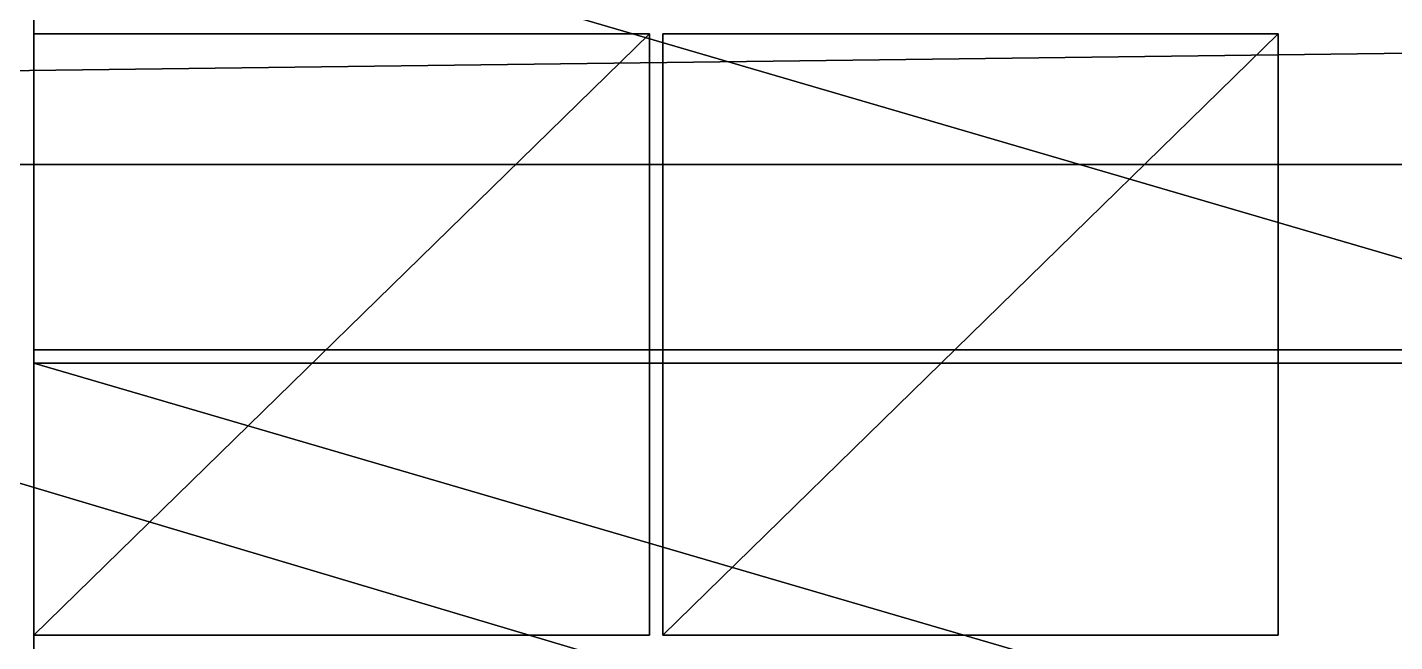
# Model space of a CAD drawing. Header units: millimetres. Extents: x -2700 to 8540, y -1280 to 1295.
# Drawn here: x 4125 to 5371, y -105 to 455 of the extents above; entities that cross this region are included whole.
import ezdxf

# ---------------------------------------------------------------- set-up
doc = ezdxf.new("R2010")
doc.units = ezdxf.units.MM

msp = doc.modelspace()

# ---------------------------------------------------------------- linework, layer by layer
at = {"layer": 'CAD_75LAB'}
for points in [[(8540, -1280, 1090), (-40, -1280, 1090), (-40, 1280, 1090)], [(8540, 1280, 1090), (8540, -1280, 1090), (-40, 1280, 1090)], [(8540, -1280, 1180), (-40, 1280, 1180), (-40, -1280, 1180)], [(8540, 1280, 1180), (-40, 1280, 1180), (8540, -1280, 1180)], [(4131, 161, 1183), (4131, 609, 1297), (4131, 609, 1183)], [(4131, 161, 1297), (4131, 609, 1297), (4131, 161, 1183)], [(5662, 161, 1183), (4131, 161, 1183), (4131, 609, 1183)], [(5662, 609, 1183), (5662, 161, 1183), (4131, 609, 1183)], [(5662, 161, 1297), (4131, 609, 1297), (4131, 161, 1297)], [(5662, 609, 1297), (4131, 609, 1297), (5662, 161, 1297)], [(4131, 161, 1303), (4131, 609, 1417), (4131, 609, 1303)], [(4131, 161, 1417), (4131, 609, 1417), (4131, 161, 1303)], [(5662, 161, 1303), (4131, 161, 1303), (4131, 609, 1303)], [(5662, 609, 1303), (5662, 161, 1303), (4131, 609, 1303)], [(5662, 161, 1417), (4131, 609, 1417), (4131, 161, 1417)], [(5662, 609, 1417), (4131, 609, 1417), (5662, 161, 1417)], [(4131, 161, 1423), (4131, 609, 1537), (4131, 609, 1423)], [(4131, 161, 1537), (4131, 609, 1537), (4131, 161, 1423)], [(5662, 161, 1423), (4131, 161, 1423), (4131, 609, 1423)], [(5662, 609, 1423), (5662, 161, 1423), (4131, 609, 1423)], [(5662, 161, 1537), (4131, 609, 1537), (4131, 161, 1537)], [(5662, 609, 1537), (4131, 609, 1537), (5662, 161, 1537)], [(4131, 161, 1543), (4131, 609, 1657), (4131, 609, 1543)], [(4131, 161, 1657), (4131, 609, 1657), (4131, 161, 1543)], [(5662, 161, 1543), (4131, 161, 1543), (4131, 609, 1543)], [(5662, 609, 1543), (5662, 161, 1543), (4131, 609, 1543)], [(5662, 161, 1657), (4131, 609, 1657), (4131, 161, 1657)], [(5662, 609, 1657), (4131, 609, 1657), (5662, 161, 1657)], [(4131, 161, 1663), (4131, 609, 1777), (4131, 609, 1663)], [(4131, 161, 1777), (4131, 609, 1777), (4131, 161, 1663)], [(5662, 161, 1663), (4131, 161, 1663), (4131, 609, 1663)], [(5662, 609, 1663), (5662, 161, 1663), (4131, 609, 1663)], [(5662, 161, 1777), (4131, 609, 1777), (4131, 161, 1777)], [(5662, 609, 1777), (4131, 609, 1777), (5662, 161, 1777)], [(4131, 161, 1783), (4131, 609, 1897), (4131, 609, 1783)], [(4131, 161, 1897), (4131, 609, 1897), (4131, 161, 1783)], [(5662, 161, 1783), (4131, 161, 1783), (4131, 609, 1783)], [(5662, 609, 1783), (5662, 161, 1783), (4131, 609, 1783)], [(5662, 161, 1897), (4131, 609, 1897), (4131, 161, 1897)], [(5662, 609, 1897), (4131, 609, 1897), (5662, 161, 1897)], [(4131, 161, 1903), (4131, 609, 2017), (4131, 609, 1903)], [(4131, 161, 2017), (4131, 609, 2017), (4131, 161, 1903)], [(5662, 161, 1903), (4131, 161, 1903), (4131, 609, 1903)], [(5662, 609, 1903), (5662, 161, 1903), (4131, 609, 1903)], [(5662, 161, 2017), (4131, 609, 2017), (4131, 161, 2017)], [(5662, 609, 2017), (4131, 609, 2017), (5662, 161, 2017)], [(4131, 161, 2023), (4131, 609, 2137), (4131, 609, 2023)], [(4131, 161, 2137), (4131, 609, 2137), (4131, 161, 2023)], [(5662, 161, 2023), (4131, 161, 2023), (4131, 609, 2023)], [(5662, 609, 2023), (5662, 161, 2023), (4131, 609, 2023)], [(5662, 161, 2137), (4131, 609, 2137), (4131, 161, 2137)], [(5662, 609, 2137), (4131, 609, 2137), (5662, 161, 2137)], [(4131, 161, 2143), (4131, 609, 2257), (4131, 609, 2143)], [(4131, 161, 2257), (4131, 609, 2257), (4131, 161, 2143)], [(5662, 161, 2143), (4131, 161, 2143), (4131, 609, 2143)], [(5662, 609, 2143), (5662, 161, 2143), (4131, 609, 2143)], [(5662, 161, 2257), (4131, 609, 2257), (4131, 161, 2257)], [(5662, 609, 2257), (4131, 609, 2257), (5662, 161, 2257)], [(4131, 161, 2263), (4131, 609, 2377), (4131, 609, 2263)], [(4131, 161, 2377), (4131, 609, 2377), (4131, 161, 2263)], [(5662, 161, 2263), (4131, 161, 2263), (4131, 609, 2263)], [(5662, 609, 2263), (5662, 161, 2263), (4131, 609, 2263)], [(5662, 161, 2377), (4131, 609, 2377), (4131, 161, 2377)], [(5662, 609, 2377), (4131, 609, 2377), (5662, 161, 2377)], [(4131, 161, 2383), (4131, 609, 2497), (4131, 609, 2383)], [(4131, 161, 2497), (4131, 609, 2497), (4131, 161, 2383)], [(5662, 161, 2383), (4131, 161, 2383), (4131, 609, 2383)], [(5662, 609, 2383), (5662, 161, 2383), (4131, 609, 2383)], [(5662, 161, 2497), (4131, 609, 2497), (4131, 161, 2497)], [(5662, 609, 2497), (4131, 609, 2497), (5662, 161, 2497)], [(4131, 161, 2503), (4131, 609, 2617), (4131, 609, 2503)], [(4131, 161, 2617), (4131, 609, 2617), (4131, 161, 2503)], [(5662, 161, 2503), (4131, 161, 2503), (4131, 609, 2503)], [(5662, 609, 2503), (5662, 161, 2503), (4131, 609, 2503)], [(5662, 161, 2617), (4131, 609, 2617), (4131, 161, 2617)], [(5662, 609, 2617), (4131, 609, 2617), (5662, 161, 2617)], [(8460, 470, 840), (-2700, 330, 840), (-2700, 470, 840)], [(8460, 470, 840), (8460, 330, 840), (-2700, 330, 840)], [(8460, 470, 1090), (-2700, 470, 1090), (-2700, 330, 1090)], [(8460, 470, 1090), (-2700, 330, 1090), (8460, 330, 1090)], [(4131, -99, 2623), (4131, 449, 2767), (4131, 449, 2623)], [(4131, -99, 2767), (4131, 449, 2767), (4131, -99, 2623)], [(4692, 449, 2623), (4131, 449, 2623), (4131, 449, 2767)], [(4692, 449, 2767), (4692, 449, 2623), (4131, 449, 2767)], [(4692, 449, 2623), (4131, -99, 2623), (4131, 449, 2623)], [(4692, 449, 2623), (4692, -99, 2623), (4131, -99, 2623)], [(4692, 449, 2767), (4131, 449, 2767), (4131, -99, 2767)], [(4692, 449, 2767), (4131, -99, 2767), (4692, -99, 2767)], [(4131, -99, 2773), (4131, 449, 2917), (4131, 449, 2773)], [(4131, -99, 2917), (4131, 449, 2917), (4131, -99, 2773)], [(4692, 449, 2773), (4131, 449, 2773), (4131, 449, 2917)], [(4692, 449, 2917), (4692, 449, 2773), (4131, 449, 2917)], [(4692, 449, 2773), (4131, -99, 2773), (4131, 449, 2773)], [(4692, 449, 2773), (4692, -99, 2773), (4131, -99, 2773)], [(4692, 449, 2917), (4131, 449, 2917), (4131, -99, 2917)], [(4692, 449, 2917), (4131, -99, 2917), (4692, -99, 2917)], [(4131, -99, 2923), (4131, 449, 3067), (4131, 449, 2923)], [(4131, -99, 3067), (4131, 449, 3067), (4131, -99, 2923)], [(4692, 449, 2923), (4131, 449, 2923), (4131, 449, 3067)], [(4692, 449, 3067), (4692, 449, 2923), (4131, 449, 3067)], [(4692, 449, 2923), (4131, -99, 2923), (4131, 449, 2923)], [(4692, 449, 2923), (4692, -99, 2923), (4131, -99, 2923)], [(4692, 449, 3067), (4131, 449, 3067), (4131, -99, 3067)], [(4692, 449, 3067), (4131, -99, 3067), (4692, -99, 3067)], [(4131, -99, 3073), (4131, 449, 3217), (4131, 449, 3073)], [(4131, -99, 3217), (4131, 449, 3217), (4131, -99, 3073)], [(4692, 449, 3073), (4131, 449, 3073), (4131, 449, 3217)], [(4692, 449, 3217), (4692, 449, 3073), (4131, 449, 3217)], [(4692, 449, 3073), (4131, -99, 3073), (4131, 449, 3073)], [(4692, 449, 3073), (4692, -99, 3073), (4131, -99, 3073)], [(4692, 449, 3217), (4131, 449, 3217), (4131, -99, 3217)], [(4692, 449, 3217), (4131, -99, 3217), (4692, -99, 3217)], [(4131, -99, 3223), (4131, 449, 3367), (4131, 449, 3223)], [(4131, -99, 3367), (4131, 449, 3367), (4131, -99, 3223)], [(4692, 449, 3223), (4131, 449, 3223), (4131, 449, 3367)], [(4692, 449, 3367), (4692, 449, 3223), (4131, 449, 3367)], [(4692, 449, 3223), (4131, -99, 3223), (4131, 449, 3223)], [(4692, 449, 3223), (4692, -99, 3223), (4131, -99, 3223)], [(4692, 449, 3367), (4131, 449, 3367), (4131, -99, 3367)], [(4692, 449, 3367), (4131, -99, 3367), (4692, -99, 3367)], [(4131, -99, 3373), (4131, 449, 3517), (4131, 449, 3373)], [(4131, -99, 3517), (4131, 449, 3517), (4131, -99, 3373)], [(4692, 449, 3373), (4131, 449, 3373), (4131, 449, 3517)], [(4692, 449, 3517), (4692, 449, 3373), (4131, 449, 3517)], [(4692, 449, 3373), (4131, -99, 3373), (4131, 449, 3373)], [(4692, 449, 3373), (4692, -99, 3373), (4131, -99, 3373)], [(4692, 449, 3517), (4131, 449, 3517), (4131, -99, 3517)], [(4692, 449, 3517), (4131, -99, 3517), (4692, -99, 3517)], [(4131, -99, 3523), (4131, 449, 3667), (4131, 449, 3523)], [(4131, -99, 3667), (4131, 449, 3667), (4131, -99, 3523)], [(4692, 449, 3523), (4131, 449, 3523), (4131, 449, 3667)], [(4692, 449, 3667), (4692, 449, 3523), (4131, 449, 3667)], [(4692, 449, 3523), (4131, -99, 3523), (4131, 449, 3523)], [(4692, 449, 3523), (4692, -99, 3523), (4131, -99, 3523)], [(4692, 449, 3667), (4131, 449, 3667), (4131, -99, 3667)], [(4692, 449, 3667), (4131, -99, 3667), (4692, -99, 3667)], [(4692, -99, 2623), (4692, 449, 2623), (4692, 449, 2767)], [(4692, -99, 2767), (4692, -99, 2623), (4692, 449, 2767)], [(4692, -99, 2773), (4692, 449, 2773), (4692, 449, 2917)], [(4692, -99, 2917), (4692, -99, 2773), (4692, 449, 2917)], [(4692, -99, 2923), (4692, 449, 2923), (4692, 449, 3067)], [(4692, -99, 3067), (4692, -99, 2923), (4692, 449, 3067)], [(4692, -99, 3073), (4692, 449, 3073), (4692, 449, 3217)], [(4692, -99, 3217), (4692, -99, 3073), (4692, 449, 3217)], [(4692, -99, 3223), (4692, 449, 3223), (4692, 449, 3367)], [(4692, -99, 3367), (4692, -99, 3223), (4692, 449, 3367)], [(4692, -99, 3373), (4692, 449, 3373), (4692, 449, 3517)], [(4692, -99, 3517), (4692, -99, 3373), (4692, 449, 3517)], [(4692, -99, 3523), (4692, 449, 3523), (4692, 449, 3667)], [(4692, -99, 3667), (4692, -99, 3523), (4692, 449, 3667)], [(4704, -99, 2623), (4704, 449, 2767), (4704, 449, 2623)], [(4704, -99, 2767), (4704, 449, 2767), (4704, -99, 2623)], [(5265, 449, 2623), (4704, 449, 2623), (4704, 449, 2767)], [(5265, 449, 2767), (5265, 449, 2623), (4704, 449, 2767)], [(5265, 449, 2623), (4704, -99, 2623), (4704, 449, 2623)], [(5265, 449, 2623), (5265, -99, 2623), (4704, -99, 2623)], [(5265, 449, 2767), (4704, 449, 2767), (4704, -99, 2767)], [(5265, 449, 2767), (4704, -99, 2767), (5265, -99, 2767)], [(4704, -99, 2773), (4704, 449, 2917), (4704, 449, 2773)], [(4704, -99, 2917), (4704, 449, 2917), (4704, -99, 2773)], [(5265, 449, 2773), (4704, 449, 2773), (4704, 449, 2917)], [(5265, 449, 2917), (5265, 449, 2773), (4704, 449, 2917)], [(5265, 449, 2773), (4704, -99, 2773), (4704, 449, 2773)], [(5265, 449, 2773), (5265, -99, 2773), (4704, -99, 2773)], [(5265, 449, 2917), (4704, 449, 2917), (4704, -99, 2917)], [(5265, 449, 2917), (4704, -99, 2917), (5265, -99, 2917)], [(4704, -99, 2923), (4704, 449, 3067), (4704, 449, 2923)], [(4704, -99, 3067), (4704, 449, 3067), (4704, -99, 2923)], [(5265, 449, 2923), (4704, 449, 2923), (4704, 449, 3067)], [(5265, 449, 3067), (5265, 449, 2923), (4704, 449, 3067)], [(5265, 449, 2923), (4704, -99, 2923), (4704, 449, 2923)], [(5265, 449, 2923), (5265, -99, 2923), (4704, -99, 2923)], [(5265, 449, 3067), (4704, 449, 3067), (4704, -99, 3067)], [(5265, 449, 3067), (4704, -99, 3067), (5265, -99, 3067)], [(4704, -99, 3073), (4704, 449, 3217), (4704, 449, 3073)], [(4704, -99, 3217), (4704, 449, 3217), (4704, -99, 3073)], [(5265, 449, 3073), (4704, 449, 3073), (4704, 449, 3217)], [(5265, 449, 3217), (5265, 449, 3073), (4704, 449, 3217)], [(5265, 449, 3073), (4704, -99, 3073), (4704, 449, 3073)], [(5265, 449, 3073), (5265, -99, 3073), (4704, -99, 3073)], [(5265, 449, 3217), (4704, 449, 3217), (4704, -99, 3217)], [(5265, 449, 3217), (4704, -99, 3217), (5265, -99, 3217)], [(4704, -99, 3223), (4704, 449, 3367), (4704, 449, 3223)], [(4704, -99, 3367), (4704, 449, 3367), (4704, -99, 3223)], [(5265, 449, 3223), (4704, 449, 3223), (4704, 449, 3367)], [(5265, 449, 3367), (5265, 449, 3223), (4704, 449, 3367)], [(5265, 449, 3223), (4704, -99, 3223), (4704, 449, 3223)], [(5265, 449, 3223), (5265, -99, 3223), (4704, -99, 3223)], [(5265, 449, 3367), (4704, 449, 3367), (4704, -99, 3367)], [(5265, 449, 3367), (4704, -99, 3367), (5265, -99, 3367)], [(4704, -99, 3373), (4704, 449, 3517), (4704, 449, 3373)], [(4704, -99, 3517), (4704, 449, 3517), (4704, -99, 3373)], [(5265, 449, 3373), (4704, 449, 3373), (4704, 449, 3517)], [(5265, 449, 3517), (5265, 449, 3373), (4704, 449, 3517)], [(5265, 449, 3373), (4704, -99, 3373), (4704, 449, 3373)], [(5265, 449, 3373), (5265, -99, 3373), (4704, -99, 3373)], [(5265, 449, 3517), (4704, 449, 3517), (4704, -99, 3517)], [(5265, 449, 3517), (4704, -99, 3517), (5265, -99, 3517)], [(4704, -99, 3523), (4704, 449, 3667), (4704, 449, 3523)], [(4704, -99, 3667), (4704, 449, 3667), (4704, -99, 3523)], [(5265, 449, 3523), (4704, 449, 3523), (4704, 449, 3667)], [(5265, 449, 3667), (5265, 449, 3523), (4704, 449, 3667)], [(5265, 449, 3523), (4704, -99, 3523), (4704, 449, 3523)], [(5265, 449, 3523), (5265, -99, 3523), (4704, -99, 3523)], [(5265, 449, 3667), (4704, 449, 3667), (4704, -99, 3667)], [(5265, 449, 3667), (4704, -99, 3667), (5265, -99, 3667)], [(5265, -99, 2623), (5265, 449, 2623), (5265, 449, 2767)], [(5265, -99, 2767), (5265, -99, 2623), (5265, 449, 2767)], [(5265, -99, 2773), (5265, 449, 2773), (5265, 449, 2917)], [(5265, -99, 2917), (5265, -99, 2773), (5265, 449, 2917)], [(5265, -99, 2923), (5265, 449, 2923), (5265, 449, 3067)], [(5265, -99, 3067), (5265, -99, 2923), (5265, 449, 3067)], [(5265, -99, 3073), (5265, 449, 3073), (5265, 449, 3217)], [(5265, -99, 3217), (5265, -99, 3073), (5265, 449, 3217)], [(5265, -99, 3223), (5265, 449, 3223), (5265, 449, 3367)], [(5265, -99, 3367), (5265, -99, 3223), (5265, 449, 3367)], [(5265, -99, 3373), (5265, 449, 3373), (5265, 449, 3517)], [(5265, -99, 3517), (5265, -99, 3373), (5265, 449, 3517)], [(5265, -99, 3523), (5265, 449, 3523), (5265, 449, 3667)], [(5265, -99, 3667), (5265, -99, 3523), (5265, 449, 3667)], [(8460, 330, 840), (-2700, 330, 1090), (-2700, 330, 840)], [(8460, 330, 1090), (-2700, 330, 1090), (8460, 330, 840)], [(5662, 161, 1297), (4131, 161, 1183), (5662, 161, 1183)], [(5662, 161, 1297), (4131, 161, 1297), (4131, 161, 1183)], [(5662, 161, 1417), (4131, 161, 1303), (5662, 161, 1303)], [(5662, 161, 1417), (4131, 161, 1417), (4131, 161, 1303)], [(5662, 161, 1537), (4131, 161, 1423), (5662, 161, 1423)], [(5662, 161, 1537), (4131, 161, 1537), (4131, 161, 1423)], [(5662, 161, 1657), (4131, 161, 1543), (5662, 161, 1543)], [(5662, 161, 1657), (4131, 161, 1657), (4131, 161, 1543)], [(5662, 161, 1777), (4131, 161, 1663), (5662, 161, 1663)], [(5662, 161, 1777), (4131, 161, 1777), (4131, 161, 1663)], [(5662, 161, 1897), (4131, 161, 1783), (5662, 161, 1783)], [(5662, 161, 1897), (4131, 161, 1897), (4131, 161, 1783)], [(5662, 161, 2017), (4131, 161, 1903), (5662, 161, 1903)], [(5662, 161, 2017), (4131, 161, 2017), (4131, 161, 1903)], [(5662, 161, 2137), (4131, 161, 2023), (5662, 161, 2023)], [(5662, 161, 2137), (4131, 161, 2137), (4131, 161, 2023)], [(5662, 161, 2257), (4131, 161, 2143), (5662, 161, 2143)], [(5662, 161, 2257), (4131, 161, 2257), (4131, 161, 2143)], [(5662, 161, 2377), (4131, 161, 2263), (5662, 161, 2263)], [(5662, 161, 2377), (4131, 161, 2377), (4131, 161, 2263)], [(5662, 161, 2497), (4131, 161, 2383), (5662, 161, 2383)], [(5662, 161, 2497), (4131, 161, 2497), (4131, 161, 2383)], [(5662, 161, 2617), (4131, 161, 2503), (5662, 161, 2503)], [(5662, 161, 2617), (4131, 161, 2617), (4131, 161, 2503)], [(4131, -299, 1183), (4131, 149, 1297), (4131, 149, 1183)], [(4131, -299, 1297), (4131, 149, 1297), (4131, -299, 1183)], [(5662, 149, 1297), (5662, 149, 1183), (4131, 149, 1183)], [(5662, 149, 1297), (4131, 149, 1183), (4131, 149, 1297)], [(5662, -299, 1183), (4131, -299, 1183), (4131, 149, 1183)], [(5662, 149, 1183), (5662, -299, 1183), (4131, 149, 1183)], [(5662, -299, 1297), (4131, 149, 1297), (4131, -299, 1297)], [(5662, 149, 1297), (4131, 149, 1297), (5662, -299, 1297)], [(4131, -299, 1303), (4131, 149, 1417), (4131, 149, 1303)], [(4131, -299, 1417), (4131, 149, 1417), (4131, -299, 1303)], [(5662, 149, 1417), (5662, 149, 1303), (4131, 149, 1303)], [(5662, 149, 1417), (4131, 149, 1303), (4131, 149, 1417)], [(5662, -299, 1303), (4131, -299, 1303), (4131, 149, 1303)], [(5662, 149, 1303), (5662, -299, 1303), (4131, 149, 1303)], [(5662, -299, 1417), (4131, 149, 1417), (4131, -299, 1417)], [(5662, 149, 1417), (4131, 149, 1417), (5662, -299, 1417)], [(4131, -299, 1423), (4131, 149, 1537), (4131, 149, 1423)], [(4131, -299, 1537), (4131, 149, 1537), (4131, -299, 1423)], [(5662, 149, 1537), (5662, 149, 1423), (4131, 149, 1423)], [(5662, 149, 1537), (4131, 149, 1423), (4131, 149, 1537)], [(5662, -299, 1423), (4131, -299, 1423), (4131, 149, 1423)], [(5662, 149, 1423), (5662, -299, 1423), (4131, 149, 1423)], [(5662, -299, 1537), (4131, 149, 1537), (4131, -299, 1537)], [(5662, 149, 1537), (4131, 149, 1537), (5662, -299, 1537)], [(4131, -299, 1543), (4131, 149, 1657), (4131, 149, 1543)], [(4131, -299, 1657), (4131, 149, 1657), (4131, -299, 1543)], [(5662, 149, 1657), (5662, 149, 1543), (4131, 149, 1543)], [(5662, 149, 1657), (4131, 149, 1543), (4131, 149, 1657)], [(5662, -299, 1543), (4131, -299, 1543), (4131, 149, 1543)], [(5662, 149, 1543), (5662, -299, 1543), (4131, 149, 1543)], [(5662, -299, 1657), (4131, 149, 1657), (4131, -299, 1657)], [(5662, 149, 1657), (4131, 149, 1657), (5662, -299, 1657)], [(4131, -299, 1663), (4131, 149, 1777), (4131, 149, 1663)], [(4131, -299, 1777), (4131, 149, 1777), (4131, -299, 1663)], [(5662, 149, 1777), (5662, 149, 1663), (4131, 149, 1663)], [(5662, 149, 1777), (4131, 149, 1663), (4131, 149, 1777)], [(5662, -299, 1663), (4131, -299, 1663), (4131, 149, 1663)], [(5662, 149, 1663), (5662, -299, 1663), (4131, 149, 1663)], [(5662, -299, 1777), (4131, 149, 1777), (4131, -299, 1777)], [(5662, 149, 1777), (4131, 149, 1777), (5662, -299, 1777)], [(4131, -299, 1783), (4131, 149, 1897), (4131, 149, 1783)], [(4131, -299, 1897), (4131, 149, 1897), (4131, -299, 1783)], [(5662, 149, 1897), (5662, 149, 1783), (4131, 149, 1783)], [(5662, 149, 1897), (4131, 149, 1783), (4131, 149, 1897)], [(5662, -299, 1783), (4131, -299, 1783), (4131, 149, 1783)], [(5662, 149, 1783), (5662, -299, 1783), (4131, 149, 1783)], [(5662, -299, 1897), (4131, 149, 1897), (4131, -299, 1897)], [(5662, 149, 1897), (4131, 149, 1897), (5662, -299, 1897)], [(4131, -299, 1903), (4131, 149, 2017), (4131, 149, 1903)], [(4131, -299, 2017), (4131, 149, 2017), (4131, -299, 1903)], [(5662, 149, 2017), (5662, 149, 1903), (4131, 149, 1903)], [(5662, 149, 2017), (4131, 149, 1903), (4131, 149, 2017)], [(5662, -299, 1903), (4131, -299, 1903), (4131, 149, 1903)], [(5662, 149, 1903), (5662, -299, 1903), (4131, 149, 1903)], [(5662, -299, 2017), (4131, 149, 2017), (4131, -299, 2017)], [(5662, 149, 2017), (4131, 149, 2017), (5662, -299, 2017)], [(4131, -299, 2023), (4131, 149, 2137), (4131, 149, 2023)], [(4131, -299, 2137), (4131, 149, 2137), (4131, -299, 2023)], [(5662, 149, 2137), (5662, 149, 2023), (4131, 149, 2023)], [(5662, 149, 2137), (4131, 149, 2023), (4131, 149, 2137)], [(5662, -299, 2023), (4131, -299, 2023), (4131, 149, 2023)], [(5662, 149, 2023), (5662, -299, 2023), (4131, 149, 2023)], [(5662, -299, 2137), (4131, 149, 2137), (4131, -299, 2137)], [(5662, 149, 2137), (4131, 149, 2137), (5662, -299, 2137)], [(4131, -299, 2143), (4131, 149, 2257), (4131, 149, 2143)], [(4131, -299, 2257), (4131, 149, 2257), (4131, -299, 2143)], [(5662, 149, 2257), (5662, 149, 2143), (4131, 149, 2143)], [(5662, 149, 2257), (4131, 149, 2143), (4131, 149, 2257)], [(5662, -299, 2143), (4131, -299, 2143), (4131, 149, 2143)], [(5662, 149, 2143), (5662, -299, 2143), (4131, 149, 2143)], [(5662, -299, 2257), (4131, 149, 2257), (4131, -299, 2257)], [(5662, 149, 2257), (4131, 149, 2257), (5662, -299, 2257)], [(4131, -299, 2263), (4131, 149, 2377), (4131, 149, 2263)], [(4131, -299, 2377), (4131, 149, 2377), (4131, -299, 2263)], [(5662, 149, 2377), (5662, 149, 2263), (4131, 149, 2263)], [(5662, 149, 2377), (4131, 149, 2263), (4131, 149, 2377)], [(5662, -299, 2263), (4131, -299, 2263), (4131, 149, 2263)], [(5662, 149, 2263), (5662, -299, 2263), (4131, 149, 2263)], [(5662, -299, 2377), (4131, 149, 2377), (4131, -299, 2377)], [(5662, 149, 2377), (4131, 149, 2377), (5662, -299, 2377)], [(4131, -299, 2383), (4131, 149, 2497), (4131, 149, 2383)], [(4131, -299, 2497), (4131, 149, 2497), (4131, -299, 2383)], [(5662, 149, 2497), (5662, 149, 2383), (4131, 149, 2383)], [(5662, 149, 2497), (4131, 149, 2383), (4131, 149, 2497)], [(5662, -299, 2383), (4131, -299, 2383), (4131, 149, 2383)], [(5662, 149, 2383), (5662, -299, 2383), (4131, 149, 2383)], [(5662, -299, 2497), (4131, 149, 2497), (4131, -299, 2497)], [(5662, 149, 2497), (4131, 149, 2497), (5662, -299, 2497)], [(4131, -299, 2503), (4131, 149, 2617), (4131, 149, 2503)], [(4131, -299, 2617), (4131, 149, 2617), (4131, -299, 2503)], [(5662, 149, 2617), (5662, 149, 2503), (4131, 149, 2503)], [(5662, 149, 2617), (4131, 149, 2503), (4131, 149, 2617)], [(5662, -299, 2503), (4131, -299, 2503), (4131, 149, 2503)], [(5662, 149, 2503), (5662, -299, 2503), (4131, 149, 2503)], [(5662, -299, 2617), (4131, 149, 2617), (4131, -299, 2617)], [(5662, 149, 2617), (4131, 149, 2617), (5662, -299, 2617)], [(4692, -99, 2623), (4131, -99, 2767), (4131, -99, 2623)], [(4692, -99, 2767), (4131, -99, 2767), (4692, -99, 2623)], [(4692, -99, 2773), (4131, -99, 2917), (4131, -99, 2773)], [(4692, -99, 2917), (4131, -99, 2917), (4692, -99, 2773)], [(4692, -99, 2923), (4131, -99, 3067), (4131, -99, 2923)], [(4692, -99, 3067), (4131, -99, 3067), (4692, -99, 2923)], [(4692, -99, 3073), (4131, -99, 3217), (4131, -99, 3073)], [(4692, -99, 3217), (4131, -99, 3217), (4692, -99, 3073)], [(4692, -99, 3223), (4131, -99, 3367), (4131, -99, 3223)], [(4692, -99, 3367), (4131, -99, 3367), (4692, -99, 3223)], [(4692, -99, 3373), (4131, -99, 3517), (4131, -99, 3373)], [(4692, -99, 3517), (4131, -99, 3517), (4692, -99, 3373)], [(4692, -99, 3523), (4131, -99, 3667), (4131, -99, 3523)], [(4692, -99, 3667), (4131, -99, 3667), (4692, -99, 3523)], [(5265, -99, 2623), (4704, -99, 2767), (4704, -99, 2623)], [(5265, -99, 2767), (4704, -99, 2767), (5265, -99, 2623)], [(5265, -99, 2773), (4704, -99, 2917), (4704, -99, 2773)], [(5265, -99, 2917), (4704, -99, 2917), (5265, -99, 2773)], [(5265, -99, 2923), (4704, -99, 3067), (4704, -99, 2923)], [(5265, -99, 3067), (4704, -99, 3067), (5265, -99, 2923)], [(5265, -99, 3073), (4704, -99, 3217), (4704, -99, 3073)], [(5265, -99, 3217), (4704, -99, 3217), (5265, -99, 3073)], [(5265, -99, 3223), (4704, -99, 3367), (4704, -99, 3223)], [(5265, -99, 3367), (4704, -99, 3367), (5265, -99, 3223)], [(5265, -99, 3373), (4704, -99, 3517), (4704, -99, 3373)], [(5265, -99, 3517), (4704, -99, 3517), (5265, -99, 3373)], [(5265, -99, 3523), (4704, -99, 3667), (4704, -99, 3523)], [(5265, -99, 3667), (4704, -99, 3667), (5265, -99, 3523)]]:
    msp.add_3dface(points, dxfattribs=at)

doc.saveas('drawing.dxf')
